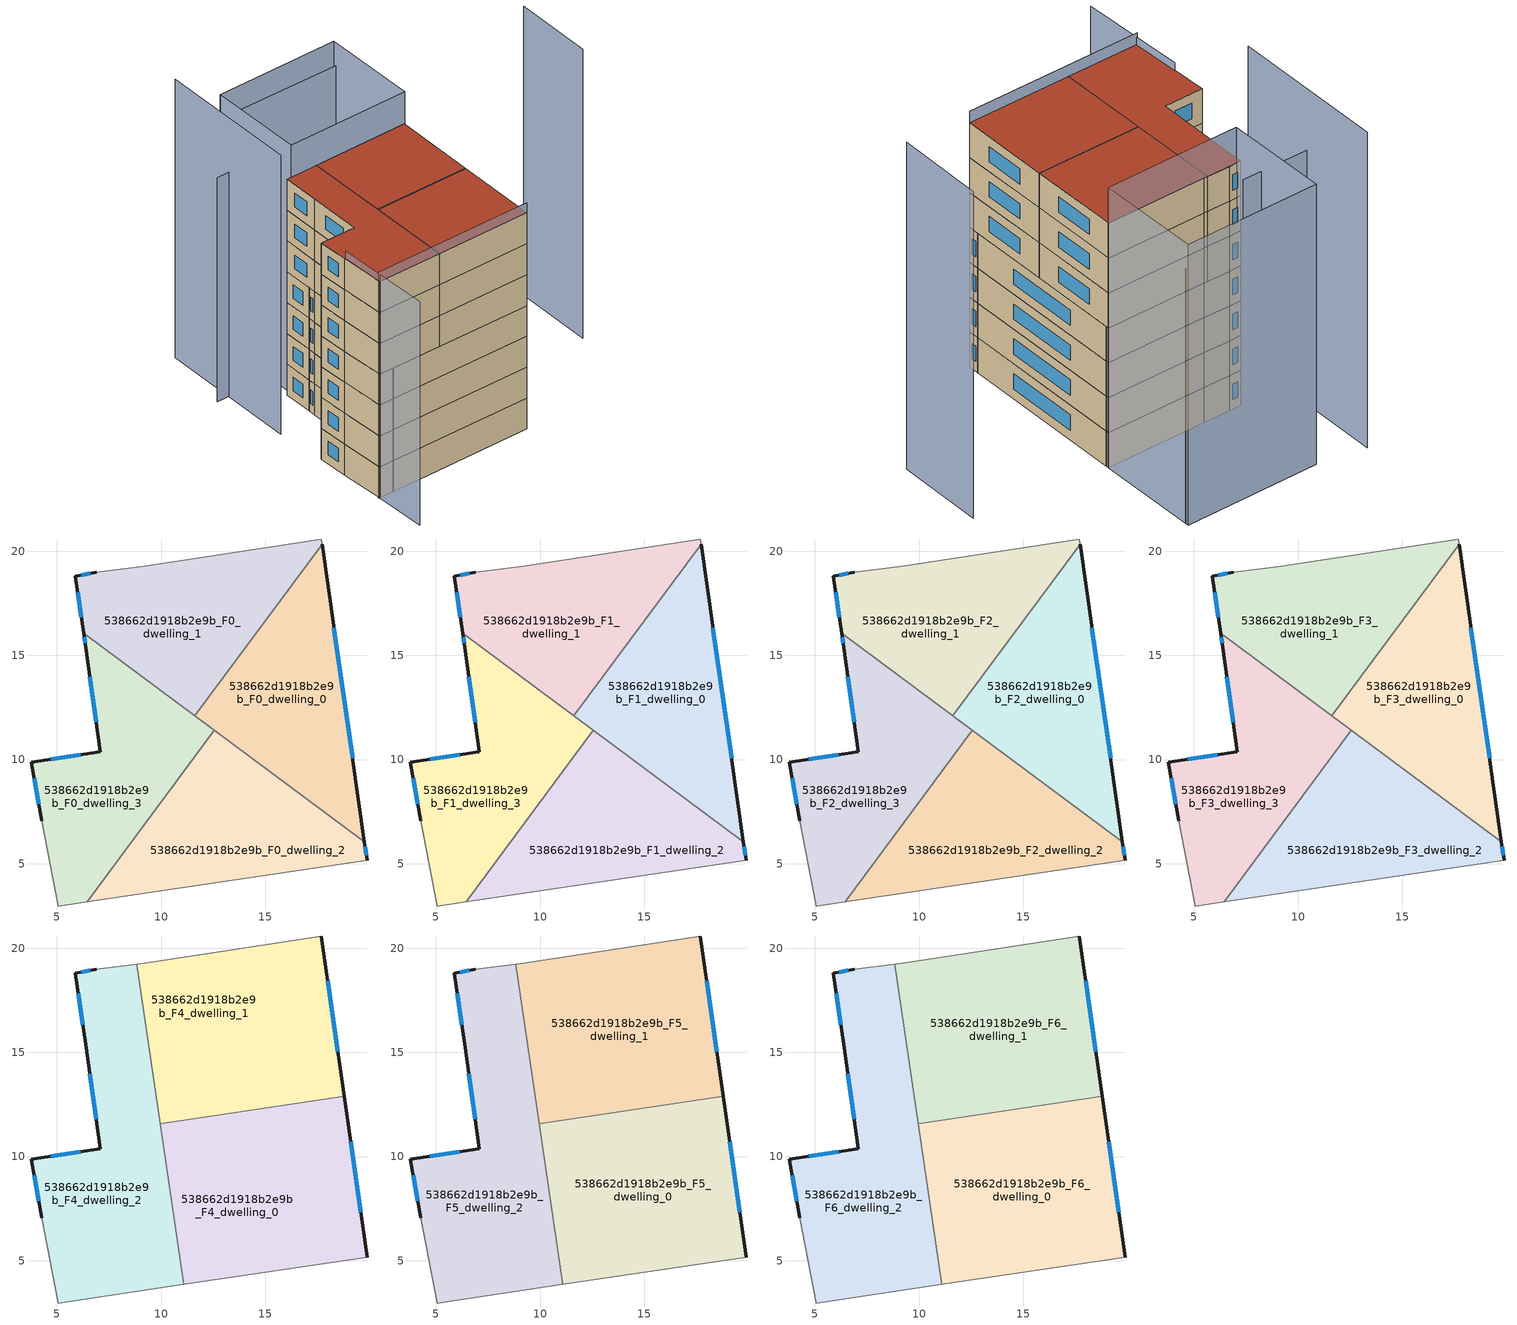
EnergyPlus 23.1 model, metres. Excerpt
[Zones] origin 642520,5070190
538662d1918b2e9b_F0_dwelling_0
 floor ground (EU_floor_Construction): 17.73,20.33 19.76,6.05 11.61,12.1 z0
 wall outside (EU_wall_Construction): 19.76,6.05 17.73,20.33 z0:3
 wall to 538662d1918b2e9b_F0_dwelling_1 (EU_wall_Construction): 17.73,20.33 11.61,12.1 z0:3
 wall to 538662d1918b2e9b_F0_dwelling_2 (EU_wall_Construction): 12.56,11.4 19.76,6.05 z0:3
 wall to 538662d1918b2e9b_F0_dwelling_3 (EU_wall_Construction): 11.61,12.1 12.56,11.4 z0:3
 window (EU_Window_Construction): 19.19,10.05 18.3,16.33 z0.84:2.16
538662d1918b2e9b_F0_dwelling_1
 floor ground (EU_floor_Construction): 17.69,20.58 17.73,20.33 11.61,12.1 6.28,16.06 5.88,18.78 6.88,18.98 9.19,19.28 z0
 wall outside (EU_wall_Construction): 6.88,18.98 5.88,18.78 6.28,16.06 z0:3
 wall adiabatic (EU_wall_Construction): 17.73,20.33 17.69,20.58 9.19,19.28 6.88,18.98 z0:3
 wall to 538662d1918b2e9b_F0_dwelling_3 (EU_wall_Construction): 6.28,16.06 11.61,12.1 z0:3
 window (EU_Window_Construction): 6,18.02 6.17,16.82 / 6.6,18.93 6.16,18.84 z0.84:2.16
538662d1918b2e9b_F0_dwelling_2
 floor ground (EU_floor_Construction): 19.76,6.05 19.89,5.17 6.45,3.17 12.56,11.4 z0
 wall outside (EU_wall_Construction): 19.89,5.17 19.76,6.05 z0:3
 wall adiabatic (EU_wall_Construction): 6.45,3.17 19.89,5.17 z0:3
 wall to 538662d1918b2e9b_F0_dwelling_3 (EU_wall_Construction): 12.56,11.4 6.45,3.17 z0:3
 window (EU_Window_Construction): 19.85,5.42 19.8,5.8 z0.84:2.16
538662d1918b2e9b_F0_dwelling_3
 floor ground (EU_floor_Construction): 12.56,11.4 6.45,3.17 5.08,2.97 4.28,7.07 3.78,9.88 7.08,10.38 6.38,15.38 6.28,16.06 z0
 wall outside (EU_wall_Construction): 6.28,16.06 6.38,15.38 7.08,10.38 3.78,9.88 4.28,7.07 z0:3
 wall adiabatic (EU_wall_Construction): 4.28,7.07 5.08,2.97 6.45,3.17 z0:3
 window (EU_Window_Construction): 6.16,10.24 4.7,10.02 / 6.58,13.98 6.89,11.78 / 6.31,15.87 6.35,15.57 / 3.92,9.09 4.14,7.86 z0.84:2.16
538662d1918b2e9b_F1_dwelling_0
 floor to 538662d1918b2e9b_F0_dwelling_0 (EU_floor_Construction): 17.73,20.33 19.76,6.05 11.61,12.1 z3
 wall outside (EU_wall_Construction): 19.76,6.05 17.73,20.33 z3:6
 wall to 538662d1918b2e9b_F1_dwelling_1 (EU_wall_Construction): 17.73,20.33 11.61,12.1 z3:6
 wall to 538662d1918b2e9b_F1_dwelling_2 (EU_wall_Construction): 12.56,11.4 19.76,6.05 z3:6
 wall to 538662d1918b2e9b_F1_dwelling_3 (EU_wall_Construction): 11.61,12.1 12.56,11.4 z3:6
 window (EU_Window_Construction): 19.19,10.05 18.3,16.33 z3.84:5.16
538662d1918b2e9b_F1_dwelling_1
 floor to 538662d1918b2e9b_F0_dwelling_1 (EU_floor_Construction): 17.69,20.58 17.73,20.33 11.61,12.1 6.28,16.06 5.88,18.78 6.88,18.98 9.19,19.28 z3
 wall outside (EU_wall_Construction): 6.88,18.98 5.88,18.78 6.28,16.06 z3:6
 wall adiabatic (EU_wall_Construction): 17.73,20.33 17.69,20.58 9.19,19.28 6.88,18.98 z3:6
 wall to 538662d1918b2e9b_F1_dwelling_3 (EU_wall_Construction): 6.28,16.06 11.61,12.1 z3:6
 window (EU_Window_Construction): 6,18.02 6.17,16.82 / 6.6,18.93 6.16,18.84 z3.84:5.16
538662d1918b2e9b_F1_dwelling_2
 floor to 538662d1918b2e9b_F0_dwelling_2 (EU_floor_Construction): 19.76,6.05 19.89,5.17 6.45,3.17 12.56,11.4 z3
 wall outside (EU_wall_Construction): 19.89,5.17 19.76,6.05 z3:6
 wall adiabatic (EU_wall_Construction): 6.45,3.17 19.89,5.17 z3:6
 wall to 538662d1918b2e9b_F1_dwelling_3 (EU_wall_Construction): 12.56,11.4 6.45,3.17 z3:6
 window (EU_Window_Construction): 19.85,5.42 19.8,5.8 z3.84:5.16
538662d1918b2e9b_F1_dwelling_3
 floor to 538662d1918b2e9b_F0_dwelling_3 (EU_floor_Construction): 12.56,11.4 6.45,3.17 5.08,2.97 4.28,7.07 3.78,9.88 7.08,10.38 6.38,15.38 6.28,16.06 z3
 wall outside (EU_wall_Construction): 6.28,16.06 6.38,15.38 7.08,10.38 3.78,9.88 4.28,7.07 z3:6
 wall adiabatic (EU_wall_Construction): 4.28,7.07 5.08,2.97 6.45,3.17 z3:6
 window (EU_Window_Construction): 6.16,10.24 4.7,10.02 / 6.58,13.98 6.89,11.78 / 6.31,15.87 6.35,15.57 / 3.92,9.09 4.14,7.86 z3.84:5.16
538662d1918b2e9b_F2_dwelling_0
 floor to 538662d1918b2e9b_F1_dwelling_0 (EU_floor_Construction): 17.73,20.33 19.76,6.05 11.61,12.1 z6
 wall outside (EU_wall_Construction): 19.76,6.05 17.73,20.33 z6:9
 wall to 538662d1918b2e9b_F2_dwelling_1 (EU_wall_Construction): 17.73,20.33 11.61,12.1 z6:9
 wall to 538662d1918b2e9b_F2_dwelling_2 (EU_wall_Construction): 12.56,11.4 19.76,6.05 z6:9
 wall to 538662d1918b2e9b_F2_dwelling_3 (EU_wall_Construction): 11.61,12.1 12.56,11.4 z6:9
 window (EU_Window_Construction): 19.19,10.05 18.3,16.33 z6.84:8.16
538662d1918b2e9b_F2_dwelling_1
 floor to 538662d1918b2e9b_F1_dwelling_1 (EU_floor_Construction): 17.69,20.58 17.73,20.33 11.61,12.1 6.28,16.06 5.88,18.78 6.88,18.98 9.19,19.28 z6
 wall outside (EU_wall_Construction): 6.88,18.98 5.88,18.78 6.28,16.06 z6:9
 wall adiabatic (EU_wall_Construction): 17.73,20.33 17.69,20.58 9.19,19.28 6.88,18.98 z6:9
 wall to 538662d1918b2e9b_F2_dwelling_3 (EU_wall_Construction): 6.28,16.06 11.61,12.1 z6:9
 window (EU_Window_Construction): 6,18.02 6.17,16.82 / 6.6,18.93 6.16,18.84 z6.84:8.16
538662d1918b2e9b_F2_dwelling_2
 floor to 538662d1918b2e9b_F1_dwelling_2 (EU_floor_Construction): 19.76,6.05 19.89,5.17 6.45,3.17 12.56,11.4 z6
 wall outside (EU_wall_Construction): 19.89,5.17 19.76,6.05 z6:9
 wall adiabatic (EU_wall_Construction): 6.45,3.17 19.89,5.17 z6:9
 wall to 538662d1918b2e9b_F2_dwelling_3 (EU_wall_Construction): 12.56,11.4 6.45,3.17 z6:9
 window (EU_Window_Construction): 19.85,5.42 19.8,5.8 z6.84:8.16
538662d1918b2e9b_F2_dwelling_3
 floor to 538662d1918b2e9b_F1_dwelling_3 (EU_floor_Construction): 12.56,11.4 6.45,3.17 5.08,2.97 4.28,7.07 3.78,9.88 7.08,10.38 6.38,15.38 6.28,16.06 z6
 wall outside (EU_wall_Construction): 6.28,16.06 6.38,15.38 7.08,10.38 3.78,9.88 4.28,7.07 z6:9
 wall adiabatic (EU_wall_Construction): 4.28,7.07 5.08,2.97 6.45,3.17 z6:9
 window (EU_Window_Construction): 6.16,10.24 4.7,10.02 / 6.58,13.98 6.89,11.78 / 6.31,15.87 6.35,15.57 / 3.92,9.09 4.14,7.86 z6.84:8.16
538662d1918b2e9b_F3_dwelling_0
 floor to 538662d1918b2e9b_F2_dwelling_0 (EU_floor_Construction): 17.73,20.33 19.76,6.05 11.61,12.1 z9
 wall outside (EU_wall_Construction): 19.76,6.05 17.73,20.33 z9:12
 wall to 538662d1918b2e9b_F3_dwelling_1 (EU_wall_Construction): 17.73,20.33 11.61,12.1 z9:12
 wall to 538662d1918b2e9b_F3_dwelling_2 (EU_wall_Construction): 12.56,11.4 19.76,6.05 z9:12
 wall to 538662d1918b2e9b_F3_dwelling_3 (EU_wall_Construction): 11.61,12.1 12.56,11.4 z9:12
 window (EU_Window_Construction): 19.19,10.05 18.3,16.33 z9.84:11.16
538662d1918b2e9b_F3_dwelling_1
 floor to 538662d1918b2e9b_F2_dwelling_1 (EU_floor_Construction): 17.69,20.58 17.73,20.33 11.61,12.1 6.28,16.06 5.88,18.78 6.88,18.98 9.19,19.28 z9
 wall outside (EU_wall_Construction): 6.88,18.98 5.88,18.78 6.28,16.06 z9:12
 wall adiabatic (EU_wall_Construction): 17.73,20.33 17.69,20.58 9.19,19.28 6.88,18.98 z9:12
 wall to 538662d1918b2e9b_F3_dwelling_3 (EU_wall_Construction): 6.28,16.06 11.61,12.1 z9:12
 window (EU_Window_Construction): 6,18.02 6.17,16.82 / 6.6,18.93 6.16,18.84 z9.84:11.16
538662d1918b2e9b_F3_dwelling_2
 floor to 538662d1918b2e9b_F2_dwelling_2 (EU_floor_Construction): 19.76,6.05 19.89,5.17 6.45,3.17 12.56,11.4 z9
 wall outside (EU_wall_Construction): 19.89,5.17 19.76,6.05 z9:12
 wall adiabatic (EU_wall_Construction): 6.45,3.17 19.89,5.17 z9:12
 wall to 538662d1918b2e9b_F3_dwelling_3 (EU_wall_Construction): 12.56,11.4 6.45,3.17 z9:12
 window (EU_Window_Construction): 19.85,5.42 19.8,5.8 z9.84:11.16
538662d1918b2e9b_F3_dwelling_3
 floor to 538662d1918b2e9b_F2_dwelling_3 (EU_floor_Construction): 12.56,11.4 6.45,3.17 5.08,2.97 4.28,7.07 3.78,9.88 7.08,10.38 6.38,15.38 6.28,16.06 z9
 wall outside (EU_wall_Construction): 6.28,16.06 6.38,15.38 7.08,10.38 3.78,9.88 4.28,7.07 z9:12
 wall adiabatic (EU_wall_Construction): 4.28,7.07 5.08,2.97 6.45,3.17 z9:12
 window (EU_Window_Construction): 6.16,10.24 4.7,10.02 / 6.58,13.98 6.89,11.78 / 6.31,15.87 6.35,15.57 / 3.92,9.09 4.14,7.86 z9.84:11.16
538662d1918b2e9b_F4_dwelling_0
 floor to 538662d1918b2e9b_F3_dwelling_2 (EU_floor_Construction): 19.76,6.05 19.89,5.17 11.1,3.87 10.41,8.52 12.56,11.4 z12
 floor to 538662d1918b2e9b_F3_dwelling_0 (EU_floor_Construction): 18.79,12.88 19.76,6.05 11.93,11.87 z12
 floor to 538662d1918b2e9b_F3_dwelling_3 (EU_floor_Construction): 12.56,11.4 10.41,8.52 9.96,11.58 11.93,11.87 z12
 wall outside (EU_wall_Construction): 19.89,5.17 18.79,12.88 z12:15
 wall to 538662d1918b2e9b_F4_dwelling_1 (EU_wall_Construction): 18.79,12.88 9.96,11.58 z12:15
 wall adiabatic (EU_wall_Construction): 11.1,3.87 19.89,5.17 z12:15
 wall to 538662d1918b2e9b_F4_dwelling_2 (EU_wall_Construction): 9.96,11.58 11.1,3.87 z12:15
 window (EU_Window_Construction): 19.58,7.33 19.1,10.72 z12.84:14.16
538662d1918b2e9b_F4_dwelling_1
 floor to 538662d1918b2e9b_F3_dwelling_1 (EU_floor_Construction): 17.69,20.58 17.73,20.33 11.61,12.1 9.67,13.54 8.83,19.24 9.19,19.28 z12
 floor to 538662d1918b2e9b_F3_dwelling_0 (EU_floor_Construction): 17.73,20.33 18.79,12.88 11.93,11.87 11.61,12.1 z12
 floor to 538662d1918b2e9b_F3_dwelling_3 (EU_floor_Construction): 11.93,11.87 9.96,11.58 9.67,13.54 z12
 wall outside (EU_wall_Construction): 18.79,12.88 17.69,20.58 z12:15
 wall adiabatic (EU_wall_Construction): 17.69,20.58 9.19,19.28 8.83,19.24 z12:15
 wall to 538662d1918b2e9b_F4_dwelling_2 (EU_wall_Construction): 8.83,19.24 9.96,11.58 z12:15
 window (EU_Window_Construction): 18.48,15.04 18,18.42 z12.84:14.16
538662d1918b2e9b_F4_dwelling_2
 floor to 538662d1918b2e9b_F3_dwelling_1 (EU_floor_Construction): 8.83,19.24 9.67,13.54 6.28,16.06 5.88,18.78 6.88,18.98 z12
 floor to 538662d1918b2e9b_F3_dwelling_3 (EU_floor_Construction): 9.67,13.54 10.41,8.51 6.45,3.18 5.08,2.97 4.28,7.07 3.78,9.88 7.08,10.38 6.38,15.38 6.28,16.06 z12
 floor to 538662d1918b2e9b_F3_dwelling_2 (EU_floor_Construction): 10.41,8.51 11.1,3.87 6.45,3.18 z12
 wall outside (EU_wall_Construction): 6.88,18.98 5.88,18.78 6.38,15.38 7.08,10.38 3.78,9.88 4.28,7.07 z12:15
 wall adiabatic (EU_wall_Construction): 4.28,7.07 5.08,2.97 11.1,3.87 / 8.83,19.24 6.88,18.98 z12:15
 window (EU_Window_Construction): 3.92,9.09 4.14,7.86 / 6.16,10.24 4.7,10.02 / 6.58,13.98 6.89,11.78 / 6.02,17.83 6.24,16.33 / 6.6,18.93 6.16,18.84 z12.84:14.16
538662d1918b2e9b_F5_dwelling_0
 floor to 538662d1918b2e9b_F4_dwelling_0 (EU_floor_Construction): 18.79,12.88 19.89,5.17 11.1,3.87 9.96,11.58 z15
 wall outside (EU_wall_Construction): 19.89,5.17 18.79,12.88 z15:18
 wall to 538662d1918b2e9b_F5_dwelling_1 (EU_wall_Construction): 18.79,12.88 9.96,11.58 z15:18
 wall adiabatic (EU_wall_Construction): 11.1,3.87 19.89,5.17 z15:18
 wall to 538662d1918b2e9b_F5_dwelling_2 (EU_wall_Construction): 9.96,11.58 11.1,3.87 z15:18
 window (EU_Window_Construction): 19.58,7.33 19.1,10.72 z15.84:17.16
538662d1918b2e9b_F5_dwelling_1
 floor to 538662d1918b2e9b_F4_dwelling_1 (EU_floor_Construction): 17.69,20.58 18.79,12.88 9.96,11.58 8.83,19.24 9.19,19.28 z15
 wall outside (EU_wall_Construction): 18.79,12.88 17.69,20.58 z15:18
 wall adiabatic (EU_wall_Construction): 17.69,20.58 9.19,19.28 8.83,19.24 z15:18
 wall to 538662d1918b2e9b_F5_dwelling_2 (EU_wall_Construction): 8.83,19.24 9.96,11.58 z15:18
 window (EU_Window_Construction): 18.48,15.04 18,18.42 z15.84:17.16
538662d1918b2e9b_F5_dwelling_2
 floor to 538662d1918b2e9b_F4_dwelling_2 (EU_floor_Construction): 8.83,19.24 11.1,3.87 5.08,2.97 4.28,7.07 3.78,9.88 7.08,10.38 6.38,15.38 5.88,18.78 6.88,18.98 z15
 wall outside (EU_wall_Construction): 6.88,18.98 5.88,18.78 6.38,15.38 7.08,10.38 3.78,9.88 4.28,7.07 z15:18
 wall adiabatic (EU_wall_Construction): 4.28,7.07 5.08,2.97 11.1,3.87 / 8.83,19.24 6.88,18.98 z15:18
 window (EU_Window_Construction): 3.92,9.09 4.14,7.86 / 6.16,10.24 4.7,10.02 / 6.58,13.98 6.89,11.78 / 6.02,17.83 6.24,16.33 / 6.6,18.93 6.16,18.84 z15.84:17.16
538662d1918b2e9b_F6_dwelling_0
 floor to 538662d1918b2e9b_F5_dwelling_0 (EU_floor_Construction): 18.79,12.88 19.89,5.17 11.1,3.87 9.96,11.58 z18
 wall outside (EU_wall_Construction): 19.89,5.17 18.79,12.88 z18:21
 wall to 538662d1918b2e9b_F6_dwelling_1 (EU_wall_Construction): 18.79,12.88 9.96,11.58 z18:21
 wall adiabatic (EU_wall_Construction): 11.1,3.87 19.89,5.17 z18:21
 wall to 538662d1918b2e9b_F6_dwelling_2 (EU_wall_Construction): 9.96,11.58 11.1,3.87 z18:21
 window (EU_Window_Construction): 19.58,7.33 19.1,10.72 z18.84:20.16
 roof outside (EU_roof_Construction): 19.89,5.17 18.79,12.88 9.96,11.58 11.1,3.87 z21
538662d1918b2e9b_F6_dwelling_1
 floor to 538662d1918b2e9b_F5_dwelling_1 (EU_floor_Construction): 17.69,20.58 18.79,12.88 9.96,11.58 8.83,19.24 9.19,19.28 z18
 wall outside (EU_wall_Construction): 18.79,12.88 17.69,20.58 z18:21
 wall adiabatic (EU_wall_Construction): 17.69,20.58 9.19,19.28 8.83,19.24 z18:21
 wall to 538662d1918b2e9b_F6_dwelling_2 (EU_wall_Construction): 8.83,19.24 9.96,11.58 z18:21
 window (EU_Window_Construction): 18.48,15.04 18,18.42 z18.84:20.16
 roof outside (EU_roof_Construction): 18.79,12.88 17.69,20.58 9.19,19.28 8.83,19.24 9.96,11.58 z21
538662d1918b2e9b_F6_dwelling_2
 floor to 538662d1918b2e9b_F5_dwelling_2 (EU_floor_Construction): 8.83,19.24 11.1,3.87 5.08,2.97 4.28,7.07 3.78,9.88 7.08,10.38 6.38,15.38 5.88,18.78 6.88,18.98 z18
 wall outside (EU_wall_Construction): 6.88,18.98 5.88,18.78 6.38,15.38 7.08,10.38 3.78,9.88 4.28,7.07 z18:21
 wall adiabatic (EU_wall_Construction): 4.28,7.07 5.08,2.97 11.1,3.87 / 8.83,19.24 6.88,18.98 z18:21
 window (EU_Window_Construction): 3.92,9.09 4.14,7.86 / 6.16,10.24 4.7,10.02 / 6.58,13.98 6.89,11.78 / 6.02,17.83 6.24,16.33 / 6.6,18.93 6.16,18.84 z18.84:20.16
 roof outside (EU_roof_Construction): 11.1,3.87 8.83,19.24 6.88,18.98 5.88,18.78 6.38,15.38 7.08,10.38 3.78,9.88 4.28,7.07 5.08,2.97 z21
shading: 4.95,2.96 19.89,5.17 z0:22; 4.35,7.09 5.93,-1.83 z0:21.7; 0.84,27.69 2.74,14.48 z0:27.1; 17.74,20.59 6.3,18.84 / 6.3,18.84 4.96,27.64 / 4.96,27.64 16.39,29.39 / 16.39,29.39 17.74,20.59 z0:24.1; 7.46,21.82 0.65,20.81 z0:21.8; 29.99,13.57 28.98,21.05 z0:28.1; 16.44,29.08 6.53,27.68 z0:21.9
[Building]
EU S2 Campaign: North Axis=0; Terrain=City; Solar Distribution=FullExterior
[Site:Location]
Lyon-Bron: Latitude=45.75; Longitude=5; Time Zone=1; Elevation=198
[SizingPeriod:WeatherFileDays]
AnnualSizingPeriod: Begin Month=1; Begin Day of Month=1; End Month=12; End Day of Month=31; Day of Week for Start Day=Monday; Use Weather File Daylight Saving Period=No; Use Weather File Rain and Snow Indicators=No
[MATERIAL]
EU_InternalMass_Material: Roughness=MediumRough; Thickness=0.1; Conductivity=1; Density=1800; Specific Heat=900; Thermal Absorptance=0.9; Solar Absorptance=0.7; Visible Absorptance=0.7
[MATERIAL:NOMASS] Roughness=MediumRough; Thermal Absorptance=0.9; Solar Absorptance=0.7; Visible Absorptance=0.7
Name | Thermal Resistance
EU_wall_NoMass | 0.776494
EU_roof_NoMass | 0.486893
EU_floor_NoMass | 0.421597
[WINDOWMATERIAL:SIMPLEGLAZINGSYSTEM]
EU_Window_SimpleGlazing: UFactor=4.24961; Solar Heat Gain Coefficient=0.83; Visible Transmittance=0.83
[CONSTRUCTION]
EU_wall_Construction: EU_wall_NoMass
EU_roof_Construction: EU_roof_NoMass
EU_floor_Construction: EU_floor_NoMass
EU_Window_Construction: EU_Window_SimpleGlazing
EU_InternalMass_Construction: EU_InternalMass_Material
[ZONE] Type=1; Multiplier=1; Ceiling Height=autocalculate; Floor Area=autocalculate; Part of Total Floor Area=Yes
Name | Volume
538662d1918b2e9b_F0_dwelling_0; 538662d1918b2e9b_F1_dwelling_0; 538662d1918b2e9b_F2_dwelling_0; 538662d1918b2e9b_F3_dwelling_0 | 156.09
538662d1918b2e9b_F4_dwelling_0; 538662d1918b2e9b_F5_dwelling_0; 538662d1918b2e9b_F6_dwelling_0; 538662d1918b2e9b_F4_dwelling_2; 538662d1918b2e9b_F5_dwelling_2; 538662d1918b2e9b_F6_dwelling_2 | 208.14
538662d1918b2e9b_F0_dwelling_1; 538662d1918b2e9b_F1_dwelling_1; 538662d1918b2e9b_F2_dwelling_1; 538662d1918b2e9b_F3_dwelling_1 | 156.094
538662d1918b2e9b_F4_dwelling_1; 538662d1918b2e9b_F5_dwelling_1; 538662d1918b2e9b_F6_dwelling_1 | 208.126
538662d1918b2e9b_F0_dwelling_2; 538662d1918b2e9b_F1_dwelling_2; 538662d1918b2e9b_F2_dwelling_2; 538662d1918b2e9b_F3_dwelling_2 | 156.081
538662d1918b2e9b_F0_dwelling_3; 538662d1918b2e9b_F1_dwelling_3; 538662d1918b2e9b_F2_dwelling_3; 538662d1918b2e9b_F3_dwelling_3 | 156.108
[INTERNALMASS] Construction=EU_InternalMass_Construction
Name | Zone or ZoneList | Surface Area
538662d1918b2e9b_F0_dwelling_0_EU_InternalMass | 538662d1918b2e9b_F0_dwelling_0 | 52.03
538662d1918b2e9b_F0_dwelling_1_EU_InternalMass | 538662d1918b2e9b_F0_dwelling_1 | 52.032
538662d1918b2e9b_F0_dwelling_2_EU_InternalMass | 538662d1918b2e9b_F0_dwelling_2 | 52.0267
538662d1918b2e9b_F0_dwelling_3_EU_InternalMass | 538662d1918b2e9b_F0_dwelling_3 | 52.0352
538662d1918b2e9b_F1_dwelling_0_EU_InternalMass | 538662d1918b2e9b_F1_dwelling_0 | 52.03
538662d1918b2e9b_F1_dwelling_1_EU_InternalMass | 538662d1918b2e9b_F1_dwelling_1 | 52.032
538662d1918b2e9b_F1_dwelling_2_EU_InternalMass | 538662d1918b2e9b_F1_dwelling_2 | 52.0267
538662d1918b2e9b_F1_dwelling_3_EU_InternalMass | 538662d1918b2e9b_F1_dwelling_3 | 52.0352
538662d1918b2e9b_F2_dwelling_0_EU_InternalMass | 538662d1918b2e9b_F2_dwelling_0 | 52.03
538662d1918b2e9b_F2_dwelling_1_EU_InternalMass | 538662d1918b2e9b_F2_dwelling_1 | 52.032
538662d1918b2e9b_F2_dwelling_2_EU_InternalMass | 538662d1918b2e9b_F2_dwelling_2 | 52.0267
538662d1918b2e9b_F2_dwelling_3_EU_InternalMass | 538662d1918b2e9b_F2_dwelling_3 | 52.0352
538662d1918b2e9b_F3_dwelling_0_EU_InternalMass | 538662d1918b2e9b_F3_dwelling_0 | 52.03
538662d1918b2e9b_F3_dwelling_1_EU_InternalMass | 538662d1918b2e9b_F3_dwelling_1 | 52.032
538662d1918b2e9b_F3_dwelling_2_EU_InternalMass | 538662d1918b2e9b_F3_dwelling_2 | 52.0267
538662d1918b2e9b_F3_dwelling_3_EU_InternalMass | 538662d1918b2e9b_F3_dwelling_3 | 52.0352
538662d1918b2e9b_F4_dwelling_0_EU_InternalMass | 538662d1918b2e9b_F4_dwelling_0 | 69.3765
538662d1918b2e9b_F4_dwelling_1_EU_InternalMass | 538662d1918b2e9b_F4_dwelling_1 | 69.3764
538662d1918b2e9b_F4_dwelling_2_EU_InternalMass | 538662d1918b2e9b_F4_dwelling_2 | 69.3796
538662d1918b2e9b_F5_dwelling_0_EU_InternalMass | 538662d1918b2e9b_F5_dwelling_0 | 69.3765
538662d1918b2e9b_F5_dwelling_1_EU_InternalMass | 538662d1918b2e9b_F5_dwelling_1 | 69.3764
538662d1918b2e9b_F5_dwelling_2_EU_InternalMass | 538662d1918b2e9b_F5_dwelling_2 | 69.3796
538662d1918b2e9b_F6_dwelling_0_EU_InternalMass | 538662d1918b2e9b_F6_dwelling_0 | 69.3765
538662d1918b2e9b_F6_dwelling_1_EU_InternalMass | 538662d1918b2e9b_F6_dwelling_1 | 69.3764
538662d1918b2e9b_F6_dwelling_2_EU_InternalMass | 538662d1918b2e9b_F6_dwelling_2 | 69.3796
[OTHEREQUIPMENT] Fuel Type=Electricity; Design Level Calculation Method=Watts/Area; Power per Zone Floor Area=1; Fraction Latent=0; Fraction Radiant=0; Fraction Lost=0; Carbon Dioxide Generation Rate=0; EndUse Subcategory=EU_Step8_InternalGains
Name | Zone or ZoneList or Space or SpaceList | Schedule
EU_Step8_InternalGain_538662d1918b2e9b_F0_dwelling_0_f000 | 538662d1918b2e9b_F0_dwelling_0 | EU_Step8_GainSchedule_538662d1918b2e9b_F0_dwelling_0_f000
EU_Step8_InternalGain_538662d1918b2e9b_F0_dwelling_1_f000 | 538662d1918b2e9b_F0_dwelling_1 | EU_Step8_GainSchedule_538662d1918b2e9b_F0_dwelling_1_f000
EU_Step8_InternalGain_538662d1918b2e9b_F0_dwelling_2_f000 | 538662d1918b2e9b_F0_dwelling_2 | EU_Step8_GainSchedule_538662d1918b2e9b_F0_dwelling_2_f000
EU_Step8_InternalGain_538662d1918b2e9b_F0_dwelling_3_f000 | 538662d1918b2e9b_F0_dwelling_3 | EU_Step8_GainSchedule_538662d1918b2e9b_F0_dwelling_3_f000
EU_Step8_InternalGain_538662d1918b2e9b_F1_dwelling_0_f000 | 538662d1918b2e9b_F1_dwelling_0 | EU_Step8_GainSchedule_538662d1918b2e9b_F1_dwelling_0_f000
EU_Step8_InternalGain_538662d1918b2e9b_F1_dwelling_1_f000 | 538662d1918b2e9b_F1_dwelling_1 | EU_Step8_GainSchedule_538662d1918b2e9b_F1_dwelling_1_f000
EU_Step8_InternalGain_538662d1918b2e9b_F1_dwelling_2_f000 | 538662d1918b2e9b_F1_dwelling_2 | EU_Step8_GainSchedule_538662d1918b2e9b_F1_dwelling_2_f000
EU_Step8_InternalGain_538662d1918b2e9b_F1_dwelling_3_f000 | 538662d1918b2e9b_F1_dwelling_3 | EU_Step8_GainSchedule_538662d1918b2e9b_F1_dwelling_3_f000
EU_Step8_InternalGain_538662d1918b2e9b_F2_dwelling_0_f000 | 538662d1918b2e9b_F2_dwelling_0 | EU_Step8_GainSchedule_538662d1918b2e9b_F2_dwelling_0_f000
EU_Step8_InternalGain_538662d1918b2e9b_F2_dwelling_1_f000 | 538662d1918b2e9b_F2_dwelling_1 | EU_Step8_GainSchedule_538662d1918b2e9b_F2_dwelling_1_f000
EU_Step8_InternalGain_538662d1918b2e9b_F2_dwelling_2_f000 | 538662d1918b2e9b_F2_dwelling_2 | EU_Step8_GainSchedule_538662d1918b2e9b_F2_dwelling_2_f000
EU_Step8_InternalGain_538662d1918b2e9b_F2_dwelling_3_f000 | 538662d1918b2e9b_F2_dwelling_3 | EU_Step8_GainSchedule_538662d1918b2e9b_F2_dwelling_3_f000
EU_Step8_InternalGain_538662d1918b2e9b_F3_dwelling_0_f000 | 538662d1918b2e9b_F3_dwelling_0 | EU_Step8_GainSchedule_538662d1918b2e9b_F3_dwelling_0_f000
EU_Step8_InternalGain_538662d1918b2e9b_F3_dwelling_1_f000 | 538662d1918b2e9b_F3_dwelling_1 | EU_Step8_GainSchedule_538662d1918b2e9b_F3_dwelling_1_f000
EU_Step8_InternalGain_538662d1918b2e9b_F3_dwelling_2_f000 | 538662d1918b2e9b_F3_dwelling_2 | EU_Step8_GainSchedule_538662d1918b2e9b_F3_dwelling_2_f000
EU_Step8_InternalGain_538662d1918b2e9b_F3_dwelling_3_f000 | 538662d1918b2e9b_F3_dwelling_3 | EU_Step8_GainSchedule_538662d1918b2e9b_F3_dwelling_3_f000
EU_Step8_InternalGain_538662d1918b2e9b_F4_dwelling_0_f000 | 538662d1918b2e9b_F4_dwelling_0 | EU_Step8_GainSchedule_538662d1918b2e9b_F4_dwelling_0_f000
EU_Step8_InternalGain_538662d1918b2e9b_F4_dwelling_1_f000 | 538662d1918b2e9b_F4_dwelling_1 | EU_Step8_GainSchedule_538662d1918b2e9b_F4_dwelling_1_f000
EU_Step8_InternalGain_538662d1918b2e9b_F4_dwelling_2_f000 | 538662d1918b2e9b_F4_dwelling_2 | EU_Step8_GainSchedule_538662d1918b2e9b_F4_dwelling_2_f000
EU_Step8_InternalGain_538662d1918b2e9b_F5_dwelling_0_f000 | 538662d1918b2e9b_F5_dwelling_0 | EU_Step8_GainSchedule_538662d1918b2e9b_F5_dwelling_0_f000
EU_Step8_InternalGain_538662d1918b2e9b_F5_dwelling_1_f000 | 538662d1918b2e9b_F5_dwelling_1 | EU_Step8_GainSchedule_538662d1918b2e9b_F5_dwelling_1_f000
EU_Step8_InternalGain_538662d1918b2e9b_F5_dwelling_2_f000 | 538662d1918b2e9b_F5_dwelling_2 | EU_Step8_GainSchedule_538662d1918b2e9b_F5_dwelling_2_f000
EU_Step8_InternalGain_538662d1918b2e9b_F6_dwelling_0_f000 | 538662d1918b2e9b_F6_dwelling_0 | EU_Step8_GainSchedule_538662d1918b2e9b_F6_dwelling_0_f000
EU_Step8_InternalGain_538662d1918b2e9b_F6_dwelling_1_f000 | 538662d1918b2e9b_F6_dwelling_1 | EU_Step8_GainSchedule_538662d1918b2e9b_F6_dwelling_1_f000
EU_Step8_InternalGain_538662d1918b2e9b_F6_dwelling_2_f000 | 538662d1918b2e9b_F6_dwelling_2 | EU_Step8_GainSchedule_538662d1918b2e9b_F6_dwelling_2_f000
[ZONEVENTILATION:DESIGNFLOWRATE] Schedule=EU_AlwaysOn; Design Flow Rate Calculation Method=AirChanges/Hour; Air Changes per Hour=0.693814; Ventilation Type=Natural; Fan Pressure Rise=0; Fan Total Efficiency=1; Constant Term Coefficient=1; Temperature Term Coefficient=0; Velocity Term Coefficient=0; Velocity Squared Term Coefficient=0; Minimum Indoor Temperature=-100; Maximum Indoor Temperature=100; Delta Temperature=-100; Minimum Outdoor Temperature=-100; Maximum Outdoor Temperature=100; Maximum Wind Speed=40
Name | Zone or ZoneList or Space or SpaceList
EU_ConstantAir_538662d1918b2e9b_F0_dwelling_0 | 538662d1918b2e9b_F0_dwelling_0
EU_ConstantAir_538662d1918b2e9b_F0_dwelling_1 | 538662d1918b2e9b_F0_dwelling_1
EU_ConstantAir_538662d1918b2e9b_F0_dwelling_2 | 538662d1918b2e9b_F0_dwelling_2
EU_ConstantAir_538662d1918b2e9b_F0_dwelling_3 | 538662d1918b2e9b_F0_dwelling_3
EU_ConstantAir_538662d1918b2e9b_F1_dwelling_0 | 538662d1918b2e9b_F1_dwelling_0
EU_ConstantAir_538662d1918b2e9b_F1_dwelling_1 | 538662d1918b2e9b_F1_dwelling_1
EU_ConstantAir_538662d1918b2e9b_F1_dwelling_2 | 538662d1918b2e9b_F1_dwelling_2
EU_ConstantAir_538662d1918b2e9b_F1_dwelling_3 | 538662d1918b2e9b_F1_dwelling_3
EU_ConstantAir_538662d1918b2e9b_F2_dwelling_0 | 538662d1918b2e9b_F2_dwelling_0
EU_ConstantAir_538662d1918b2e9b_F2_dwelling_1 | 538662d1918b2e9b_F2_dwelling_1
EU_ConstantAir_538662d1918b2e9b_F2_dwelling_2 | 538662d1918b2e9b_F2_dwelling_2
EU_ConstantAir_538662d1918b2e9b_F2_dwelling_3 | 538662d1918b2e9b_F2_dwelling_3
EU_ConstantAir_538662d1918b2e9b_F3_dwelling_0 | 538662d1918b2e9b_F3_dwelling_0
EU_ConstantAir_538662d1918b2e9b_F3_dwelling_1 | 538662d1918b2e9b_F3_dwelling_1
EU_ConstantAir_538662d1918b2e9b_F3_dwelling_2 | 538662d1918b2e9b_F3_dwelling_2
EU_ConstantAir_538662d1918b2e9b_F3_dwelling_3 | 538662d1918b2e9b_F3_dwelling_3
EU_ConstantAir_538662d1918b2e9b_F4_dwelling_0 | 538662d1918b2e9b_F4_dwelling_0
EU_ConstantAir_538662d1918b2e9b_F4_dwelling_1 | 538662d1918b2e9b_F4_dwelling_1
EU_ConstantAir_538662d1918b2e9b_F4_dwelling_2 | 538662d1918b2e9b_F4_dwelling_2
EU_ConstantAir_538662d1918b2e9b_F5_dwelling_0 | 538662d1918b2e9b_F5_dwelling_0
EU_ConstantAir_538662d1918b2e9b_F5_dwelling_1 | 538662d1918b2e9b_F5_dwelling_1
EU_ConstantAir_538662d1918b2e9b_F5_dwelling_2 | 538662d1918b2e9b_F5_dwelling_2
EU_ConstantAir_538662d1918b2e9b_F6_dwelling_0 | 538662d1918b2e9b_F6_dwelling_0
EU_ConstantAir_538662d1918b2e9b_F6_dwelling_1 | 538662d1918b2e9b_F6_dwelling_1
EU_ConstantAir_538662d1918b2e9b_F6_dwelling_2 | 538662d1918b2e9b_F6_dwelling_2
[HVACTEMPLATE:THERMOSTAT] Constant Heating Setpoint=20; Constant Cooling Setpoint=50
EU_HeatOnly_538662d1918b2e9b_F0_dwelling_0; EU_HeatOnly_538662d1918b2e9b_F0_dwelling_1; EU_HeatOnly_538662d1918b2e9b_F0_dwelling_2; EU_HeatOnly_538662d1918b2e9b_F0_dwelling_3; EU_HeatOnly_538662d1918b2e9b_F1_dwelling_0; EU_HeatOnly_538662d1918b2e9b_F1_dwelling_1; EU_HeatOnly_538662d1918b2e9b_F1_dwelling_2; EU_HeatOnly_538662d1918b2e9b_F1_dwelling_3; EU_HeatOnly_538662d1918b2e9b_F2_dwelling_0; EU_HeatOnly_538662d1918b2e9b_F2_dwelling_1; EU_HeatOnly_538662d1918b2e9b_F2_dwelling_2; EU_HeatOnly_538662d1918b2e9b_F2_dwelling_3; EU_HeatOnly_538662d1918b2e9b_F3_dwelling_0; EU_HeatOnly_538662d1918b2e9b_F3_dwelling_1; EU_HeatOnly_538662d1918b2e9b_F3_dwelling_2; EU_HeatOnly_538662d1918b2e9b_F3_dwelling_3; EU_HeatOnly_538662d1918b2e9b_F4_dwelling_0; EU_HeatOnly_538662d1918b2e9b_F4_dwelling_1; EU_HeatOnly_538662d1918b2e9b_F4_dwelling_2; EU_HeatOnly_538662d1918b2e9b_F5_dwelling_0; EU_HeatOnly_538662d1918b2e9b_F5_dwelling_1; EU_HeatOnly_538662d1918b2e9b_F5_dwelling_2; EU_HeatOnly_538662d1918b2e9b_F6_dwelling_0; EU_HeatOnly_538662d1918b2e9b_F6_dwelling_1; EU_HeatOnly_538662d1918b2e9b_F6_dwelling_2
[HVACTEMPLATE:ZONE:IDEALLOADSAIRSYSTEM] System Availability Schedule=EU_AlwaysOn; Maximum Heating Supply Air Temperature=50; Minimum Cooling Supply Air Temperature=13; Maximum Heating Supply Air Humidity Ratio=0.0156; Minimum Cooling Supply Air Humidity Ratio=0.0077; Heating Limit=NoLimit; Cooling Limit=NoLimit; Heating Availability Schedule=EU_AlwaysOn; Cooling Availability Schedule=EU_CoolingOff; Dehumidification Control Type=ConstantSensibleHeatRatio; Cooling Sensible Heat Ratio=0.7; Dehumidification Setpoint=60; Humidification Control Type=None; Humidification Setpoint=30; Outdoor Air Method=None; Outdoor Air Flow Rate per Person=0.00944; Outdoor Air Flow Rate per Zone Floor Area=0; Outdoor Air Flow Rate per Zone=0; Demand Controlled Ventilation Type=None; Outdoor Air Economizer Type=NoEconomizer; Heat Recovery Type=None; Sensible Heat Recovery Effectiveness=0.7; Latent Heat Recovery Effectiveness=0.65
Name | Template Thermostat
538662d1918b2e9b_F0_dwelling_0 | EU_HeatOnly_538662d1918b2e9b_F0_dwelling_0
538662d1918b2e9b_F0_dwelling_1 | EU_HeatOnly_538662d1918b2e9b_F0_dwelling_1
538662d1918b2e9b_F0_dwelling_2 | EU_HeatOnly_538662d1918b2e9b_F0_dwelling_2
538662d1918b2e9b_F0_dwelling_3 | EU_HeatOnly_538662d1918b2e9b_F0_dwelling_3
538662d1918b2e9b_F1_dwelling_0 | EU_HeatOnly_538662d1918b2e9b_F1_dwelling_0
538662d1918b2e9b_F1_dwelling_1 | EU_HeatOnly_538662d1918b2e9b_F1_dwelling_1
538662d1918b2e9b_F1_dwelling_2 | EU_HeatOnly_538662d1918b2e9b_F1_dwelling_2
538662d1918b2e9b_F1_dwelling_3 | EU_HeatOnly_538662d1918b2e9b_F1_dwelling_3
538662d1918b2e9b_F2_dwelling_0 | EU_HeatOnly_538662d1918b2e9b_F2_dwelling_0
538662d1918b2e9b_F2_dwelling_1 | EU_HeatOnly_538662d1918b2e9b_F2_dwelling_1
538662d1918b2e9b_F2_dwelling_2 | EU_HeatOnly_538662d1918b2e9b_F2_dwelling_2
538662d1918b2e9b_F2_dwelling_3 | EU_HeatOnly_538662d1918b2e9b_F2_dwelling_3
538662d1918b2e9b_F3_dwelling_0 | EU_HeatOnly_538662d1918b2e9b_F3_dwelling_0
538662d1918b2e9b_F3_dwelling_1 | EU_HeatOnly_538662d1918b2e9b_F3_dwelling_1
538662d1918b2e9b_F3_dwelling_2 | EU_HeatOnly_538662d1918b2e9b_F3_dwelling_2
538662d1918b2e9b_F3_dwelling_3 | EU_HeatOnly_538662d1918b2e9b_F3_dwelling_3
538662d1918b2e9b_F4_dwelling_0 | EU_HeatOnly_538662d1918b2e9b_F4_dwelling_0
538662d1918b2e9b_F4_dwelling_1 | EU_HeatOnly_538662d1918b2e9b_F4_dwelling_1
538662d1918b2e9b_F4_dwelling_2 | EU_HeatOnly_538662d1918b2e9b_F4_dwelling_2
538662d1918b2e9b_F5_dwelling_0 | EU_HeatOnly_538662d1918b2e9b_F5_dwelling_0
538662d1918b2e9b_F5_dwelling_1 | EU_HeatOnly_538662d1918b2e9b_F5_dwelling_1
538662d1918b2e9b_F5_dwelling_2 | EU_HeatOnly_538662d1918b2e9b_F5_dwelling_2
538662d1918b2e9b_F6_dwelling_0 | EU_HeatOnly_538662d1918b2e9b_F6_dwelling_0
538662d1918b2e9b_F6_dwelling_1 | EU_HeatOnly_538662d1918b2e9b_F6_dwelling_1
538662d1918b2e9b_F6_dwelling_2 | EU_HeatOnly_538662d1918b2e9b_F6_dwelling_2
[SIZING:ZONE] Zone Cooling Design Supply Air Temperature Input Method=SupplyAirTemperature; Zone Cooling Design Supply Air Temperature=13; Zone Heating Design Supply Air Temperature Input Method=SupplyAirTemperature; Zone Heating Design Supply Air Temperature=50; Zone Cooling Design Supply Air Humidity Ratio=0.008; Zone Heating Design Supply Air Humidity Ratio=0.008; Cooling Design Air Flow Method=DesignDay; Cooling Design Air Flow Rate=0; Cooling Minimum Air Flow per Zone Floor Area=0.000762; Cooling Minimum Air Flow=0; Cooling Minimum Air Flow Fraction=0.2; Heating Design Air Flow Method=DesignDay; Heating Design Air Flow Rate=0; Heating Maximum Air Flow per Zone Floor Area=0.002032; Heating Maximum Air Flow=0.141576; Heating Maximum Air Flow Fraction=0.3; Account for Dedicated Outdoor Air System=No; Dedicated Outdoor Air System Control Strategy=NeutralSupplyAir; Dedicated Outdoor Air Low Setpoint Temperature for Design=autosize; Dedicated Outdoor Air High Setpoint Temperature for Design=autosize; Zone Load Sizing Method=Sensible Load Only No Latent Load; Zone Latent Cooling Design Supply Air Humidity Ratio Input Method=HumidityRatioDifference; Zone Cooling Design Supply Air Humidity Ratio Difference=0.005; Zone Latent Heating Design Supply Air Humidity Ratio Input Method=HumidityRatioDifference; Zone Humidification Design Supply Air Humidity Ratio Difference=0.005
538662d1918b2e9b_F0_dwelling_0; 538662d1918b2e9b_F0_dwelling_1; 538662d1918b2e9b_F0_dwelling_2; 538662d1918b2e9b_F0_dwelling_3; 538662d1918b2e9b_F1_dwelling_0; 538662d1918b2e9b_F1_dwelling_1; 538662d1918b2e9b_F1_dwelling_2; 538662d1918b2e9b_F1_dwelling_3; 538662d1918b2e9b_F2_dwelling_0; 538662d1918b2e9b_F2_dwelling_1; 538662d1918b2e9b_F2_dwelling_2; 538662d1918b2e9b_F2_dwelling_3; 538662d1918b2e9b_F3_dwelling_0; 538662d1918b2e9b_F3_dwelling_1; 538662d1918b2e9b_F3_dwelling_2; 538662d1918b2e9b_F3_dwelling_3; 538662d1918b2e9b_F4_dwelling_0; 538662d1918b2e9b_F4_dwelling_1; 538662d1918b2e9b_F4_dwelling_2; 538662d1918b2e9b_F5_dwelling_0; 538662d1918b2e9b_F5_dwelling_1; 538662d1918b2e9b_F5_dwelling_2; 538662d1918b2e9b_F6_dwelling_0; 538662d1918b2e9b_F6_dwelling_1; 538662d1918b2e9b_F6_dwelling_2
[SCHEDULE:CONSTANT]
Name | Hourly Value
EU_AlwaysOn | 1
EU_CoolingOff | 0
[SCHEDULE:FILE] Column Number=1; Rows to Skip at Top=0; Number of Hours of Data=8760; Column Separator=Comma; Interpolate to Timestep=No; Minutes per Item=60; Adjust Schedule for Daylight Savings=Yes
Name | File
EU_Step8_GainSchedule_538662d1918b2e9b_F0_dwelling_0_f000 | ../../schedules/538662d1918b2e9b/538662d1918b2e9b_F0_dwelling_0_f000_gain.csv
EU_Step8_GainSchedule_538662d1918b2e9b_F0_dwelling_1_f000 | ../../schedules/538662d1918b2e9b/538662d1918b2e9b_F0_dwelling_1_f000_gain.csv
EU_Step8_GainSchedule_538662d1918b2e9b_F0_dwelling_2_f000 | ../../schedules/538662d1918b2e9b/538662d1918b2e9b_F0_dwelling_2_f000_gain.csv
EU_Step8_GainSchedule_538662d1918b2e9b_F0_dwelling_3_f000 | ../../schedules/538662d1918b2e9b/538662d1918b2e9b_F0_dwelling_3_f000_gain.csv
EU_Step8_GainSchedule_538662d1918b2e9b_F1_dwelling_0_f000 | ../../schedules/538662d1918b2e9b/538662d1918b2e9b_F1_dwelling_0_f000_gain.csv
EU_Step8_GainSchedule_538662d1918b2e9b_F1_dwelling_1_f000 | ../../schedules/538662d1918b2e9b/538662d1918b2e9b_F1_dwelling_1_f000_gain.csv
EU_Step8_GainSchedule_538662d1918b2e9b_F1_dwelling_2_f000 | ../../schedules/538662d1918b2e9b/538662d1918b2e9b_F1_dwelling_2_f000_gain.csv
EU_Step8_GainSchedule_538662d1918b2e9b_F1_dwelling_3_f000 | ../../schedules/538662d1918b2e9b/538662d1918b2e9b_F1_dwelling_3_f000_gain.csv
EU_Step8_GainSchedule_538662d1918b2e9b_F2_dwelling_0_f000 | ../../schedules/538662d1918b2e9b/538662d1918b2e9b_F2_dwelling_0_f000_gain.csv
EU_Step8_GainSchedule_538662d1918b2e9b_F2_dwelling_1_f000 | ../../schedules/538662d1918b2e9b/538662d1918b2e9b_F2_dwelling_1_f000_gain.csv
EU_Step8_GainSchedule_538662d1918b2e9b_F2_dwelling_2_f000 | ../../schedules/538662d1918b2e9b/538662d1918b2e9b_F2_dwelling_2_f000_gain.csv
EU_Step8_GainSchedule_538662d1918b2e9b_F2_dwelling_3_f000 | ../../schedules/538662d1918b2e9b/538662d1918b2e9b_F2_dwelling_3_f000_gain.csv
EU_Step8_GainSchedule_538662d1918b2e9b_F3_dwelling_0_f000 | ../../schedules/538662d1918b2e9b/538662d1918b2e9b_F3_dwelling_0_f000_gain.csv
EU_Step8_GainSchedule_538662d1918b2e9b_F3_dwelling_1_f000 | ../../schedules/538662d1918b2e9b/538662d1918b2e9b_F3_dwelling_1_f000_gain.csv
EU_Step8_GainSchedule_538662d1918b2e9b_F3_dwelling_2_f000 | ../../schedules/538662d1918b2e9b/538662d1918b2e9b_F3_dwelling_2_f000_gain.csv
EU_Step8_GainSchedule_538662d1918b2e9b_F3_dwelling_3_f000 | ../../schedules/538662d1918b2e9b/538662d1918b2e9b_F3_dwelling_3_f000_gain.csv
EU_Step8_GainSchedule_538662d1918b2e9b_F4_dwelling_0_f000 | ../../schedules/538662d1918b2e9b/538662d1918b2e9b_F4_dwelling_0_f000_gain.csv
EU_Step8_GainSchedule_538662d1918b2e9b_F4_dwelling_1_f000 | ../../schedules/538662d1918b2e9b/538662d1918b2e9b_F4_dwelling_1_f000_gain.csv
EU_Step8_GainSchedule_538662d1918b2e9b_F4_dwelling_2_f000 | ../../schedules/538662d1918b2e9b/538662d1918b2e9b_F4_dwelling_2_f000_gain.csv
EU_Step8_GainSchedule_538662d1918b2e9b_F5_dwelling_0_f000 | ../../schedules/538662d1918b2e9b/538662d1918b2e9b_F5_dwelling_0_f000_gain.csv
EU_Step8_GainSchedule_538662d1918b2e9b_F5_dwelling_1_f000 | ../../schedules/538662d1918b2e9b/538662d1918b2e9b_F5_dwelling_1_f000_gain.csv
EU_Step8_GainSchedule_538662d1918b2e9b_F5_dwelling_2_f000 | ../../schedules/538662d1918b2e9b/538662d1918b2e9b_F5_dwelling_2_f000_gain.csv
EU_Step8_GainSchedule_538662d1918b2e9b_F6_dwelling_0_f000 | ../../schedules/538662d1918b2e9b/538662d1918b2e9b_F6_dwelling_0_f000_gain.csv
EU_Step8_GainSchedule_538662d1918b2e9b_F6_dwelling_1_f000 | ../../schedules/538662d1918b2e9b/538662d1918b2e9b_F6_dwelling_1_f000_gain.csv
EU_Step8_GainSchedule_538662d1918b2e9b_F6_dwelling_2_f000 | ../../schedules/538662d1918b2e9b/538662d1918b2e9b_F6_dwelling_2_f000_gain.csv
